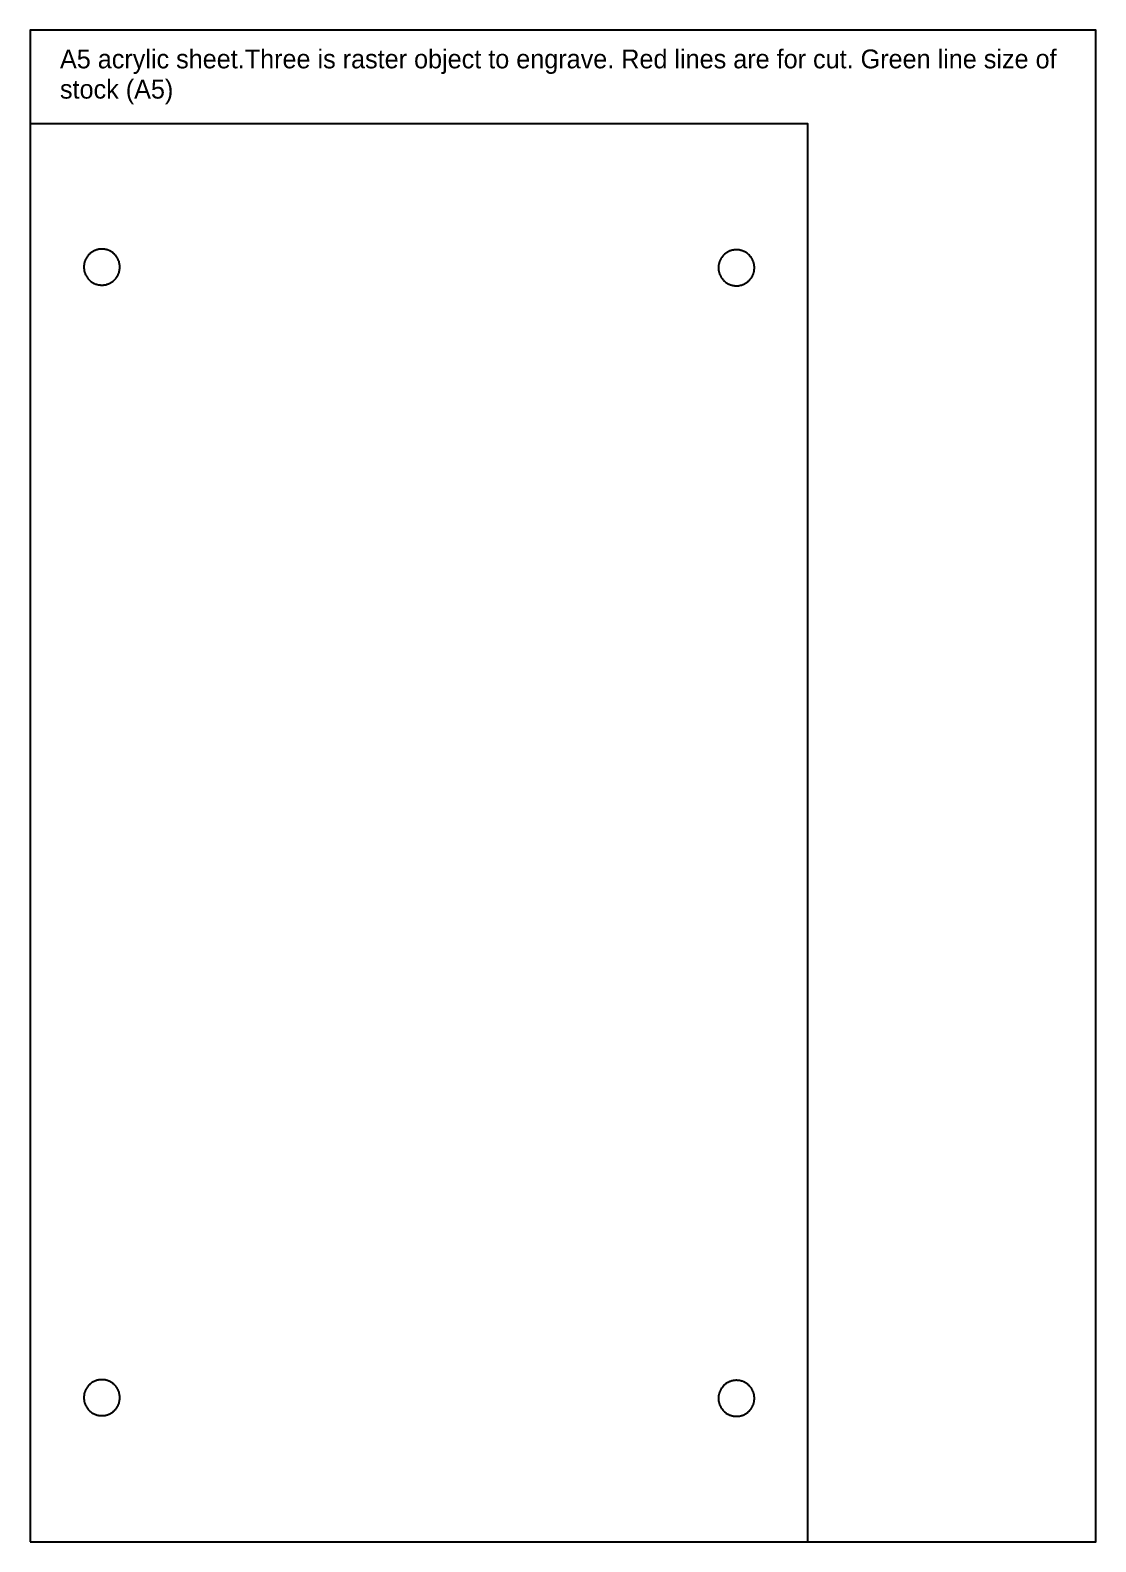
# Model space of a CAD drawing. Header units: millimetres. Extents: x 0 to 148, y 0 to 210.
import ezdxf

# ---------------------------------------------------------------- set-up
doc = ezdxf.new("R2010")
doc.units = ezdxf.units.MM
doc.header["$MEASUREMENT"] = 0
for name, color, linetype, true_color in [('Cut_01', 1, 'Continuous', 0xff0000), ('Engrave', 178, 'Continuous', 0x000000), ('stock', 80, 'Continuous', 0x21ff06)]:
    doc.layers.add(name, color=color, linetype=linetype, true_color=true_color)

msp = doc.modelspace()

# ---------------------------------------------------------------- linework, layer by layer
at = {"layer": 'Cut_01'}
for points in [[(0, 0), (108, 0), (108, 197), (0, 197)], [(12.45, 177.09), (12.45, 177.18), (12.44, 177.27), (12.43, 177.35), (12.42, 177.44), (12.41, 177.53), (12.39, 177.61), (12.37, 177.7), (12.35, 177.78), (12.33, 177.86), (12.3, 177.94), (12.27, 178.03), (12.23, 178.11), (12.2, 178.18), (12.16, 178.26), (12.12, 178.34), (12.07, 178.41), (12.03, 178.49), (11.98, 178.56), (11.92, 178.63), (11.87, 178.69), (11.81, 178.76), (11.75, 178.82), (11.69, 178.88), (11.63, 178.94), (11.56, 179), (11.5, 179.06), (11.43, 179.11), (11.36, 179.16), (11.28, 179.21), (11.21, 179.25), (11.13, 179.29), (11.06, 179.33), (10.98, 179.37), (10.9, 179.41), (10.82, 179.44), (10.74, 179.47), (10.65, 179.49), (10.57, 179.52), (10.49, 179.54), (10.4, 179.55), (10.32, 179.57), (10.23, 179.58), (10.14, 179.59), (10.06, 179.59), (9.97, 179.59), (9.88, 179.59), (9.8, 179.59), (9.71, 179.58), (9.62, 179.57), (9.54, 179.56), (9.45, 179.54), (9.37, 179.53), (9.28, 179.5), (9.2, 179.48), (9.12, 179.45), (9.04, 179.42), (8.96, 179.39), (8.88, 179.35), (8.8, 179.31), (8.72, 179.27), (8.65, 179.23), (8.57, 179.18), (8.5, 179.13), (8.43, 179.08), (8.37, 179.03), (8.3, 178.97), (8.23, 178.91), (8.17, 178.85), (8.11, 178.79), (8.05, 178.73), (8, 178.66), (7.95, 178.59), (7.9, 178.52), (7.85, 178.45), (7.8, 178.38), (7.76, 178.3), (7.72, 178.22), (7.68, 178.15), (7.64, 178.07), (7.61, 177.99), (7.58, 177.9), (7.56, 177.82), (7.53, 177.74), (7.51, 177.65), (7.49, 177.57), (7.48, 177.48), (7.47, 177.4), (7.46, 177.31), (7.45, 177.22), (7.45, 177.14), (7.45, 177.05), (7.45, 176.96), (7.46, 176.88), (7.47, 176.79), (7.48, 176.71), (7.49, 176.62), (7.51, 176.53), (7.53, 176.45), (7.56, 176.37), (7.58, 176.28), (7.61, 176.2), (7.64, 176.12), (7.68, 176.04), (7.72, 175.96), (7.76, 175.89), (7.8, 175.81), (7.85, 175.74), (7.9, 175.67), (7.95, 175.6), (8, 175.53), (8.05, 175.46), (8.11, 175.4), (8.17, 175.33), (8.23, 175.27), (8.3, 175.21), (8.37, 175.16), (8.43, 175.11), (8.5, 175.05), (8.57, 175), (8.65, 174.96), (8.72, 174.91), (8.8, 174.87), (8.88, 174.83), (8.96, 174.8), (9.04, 174.77), (9.12, 174.74), (9.2, 174.71), (9.28, 174.68), (9.37, 174.66), (9.45, 174.64), (9.54, 174.63), (9.62, 174.62), (9.71, 174.61), (9.8, 174.6), (9.88, 174.59), (9.97, 174.59), (10.06, 174.6), (10.14, 174.6), (10.23, 174.61), (10.32, 174.62), (10.4, 174.64), (10.49, 174.65), (10.57, 174.67), (10.65, 174.7), (10.74, 174.72), (10.82, 174.75), (10.9, 174.78), (10.98, 174.82), (11.06, 174.85), (11.13, 174.89), (11.21, 174.94), (11.28, 174.98), (11.36, 175.03), (11.43, 175.08), (11.5, 175.13), (11.56, 175.19), (11.63, 175.24), (11.69, 175.3), (11.75, 175.36), (11.81, 175.43), (11.87, 175.49), (11.92, 175.56), (11.98, 175.63), (12.03, 175.7), (12.07, 175.78), (12.12, 175.85), (12.16, 175.93), (12.2, 176), (12.23, 176.08), (12.27, 176.16), (12.3, 176.24), (12.33, 176.33), (12.35, 176.41), (12.37, 176.49), (12.39, 176.58), (12.41, 176.66), (12.42, 176.75), (12.43, 176.83), (12.44, 176.92), (12.45, 177.01)], [(100.59, 177), (100.59, 177.09), (100.58, 177.17), (100.57, 177.26), (100.56, 177.34), (100.55, 177.43), (100.53, 177.52), (100.51, 177.6), (100.49, 177.68), (100.47, 177.77), (100.44, 177.85), (100.41, 177.93), (100.37, 178.01), (100.34, 178.09), (100.3, 178.17), (100.26, 178.24), (100.21, 178.32), (100.17, 178.39), (100.12, 178.46), (100.06, 178.53), (100.01, 178.6), (99.95, 178.66), (99.89, 178.73), (99.83, 178.79), (99.77, 178.85), (99.7, 178.91), (99.64, 178.96), (99.57, 179.01), (99.5, 179.06), (99.42, 179.11), (99.35, 179.16), (99.27, 179.2), (99.2, 179.24), (99.12, 179.28), (99.04, 179.31), (98.96, 179.34), (98.88, 179.37), (98.79, 179.4), (98.71, 179.42), (98.63, 179.44), (98.54, 179.46), (98.46, 179.47), (98.37, 179.48), (98.28, 179.49), (98.2, 179.5), (98.11, 179.5), (98.02, 179.5), (97.94, 179.49), (97.85, 179.49), (97.76, 179.48), (97.68, 179.46), (97.59, 179.45), (97.51, 179.43), (97.42, 179.41), (97.34, 179.38), (97.26, 179.36), (97.18, 179.33), (97.1, 179.29), (97.02, 179.26), (96.94, 179.22), (96.86, 179.18), (96.79, 179.13), (96.71, 179.09), (96.64, 179.04), (96.57, 178.99), (96.51, 178.93), (96.44, 178.88), (96.37, 178.82), (96.31, 178.76), (96.25, 178.7), (96.19, 178.63), (96.14, 178.56), (96.09, 178.5), (96.04, 178.43), (95.99, 178.35), (95.94, 178.28), (95.9, 178.2), (95.86, 178.13), (95.82, 178.05), (95.78, 177.97), (95.75, 177.89), (95.72, 177.81), (95.7, 177.73), (95.67, 177.64), (95.65, 177.56), (95.63, 177.47), (95.62, 177.39), (95.61, 177.3), (95.6, 177.22), (95.59, 177.13), (95.59, 177.04), (95.59, 176.96), (95.59, 176.87), (95.6, 176.78), (95.61, 176.7), (95.62, 176.61), (95.63, 176.52), (95.65, 176.44), (95.67, 176.36), (95.7, 176.27), (95.72, 176.19), (95.75, 176.11), (95.78, 176.03), (95.82, 175.95), (95.86, 175.87), (95.9, 175.79), (95.94, 175.72), (95.99, 175.64), (96.04, 175.57), (96.09, 175.5), (96.14, 175.43), (96.19, 175.37), (96.25, 175.3), (96.31, 175.24), (96.37, 175.18), (96.44, 175.12), (96.51, 175.06), (96.57, 175.01), (96.64, 174.96), (96.71, 174.91), (96.79, 174.86), (96.86, 174.82), (96.94, 174.78), (97.02, 174.74), (97.1, 174.7), (97.18, 174.67), (97.26, 174.64), (97.34, 174.61), (97.42, 174.59), (97.51, 174.57), (97.59, 174.55), (97.68, 174.53), (97.76, 174.52), (97.85, 174.51), (97.94, 174.5), (98.02, 174.5), (98.11, 174.5), (98.2, 174.5), (98.28, 174.51), (98.37, 174.51), (98.46, 174.53), (98.54, 174.54), (98.63, 174.56), (98.71, 174.58), (98.79, 174.6), (98.88, 174.63), (98.96, 174.66), (99.04, 174.69), (99.12, 174.72), (99.2, 174.76), (99.27, 174.8), (99.35, 174.84), (99.42, 174.89), (99.5, 174.93), (99.57, 174.98), (99.64, 175.04), (99.7, 175.09), (99.77, 175.15), (99.83, 175.21), (99.89, 175.27), (99.95, 175.33), (100.01, 175.4), (100.06, 175.47), (100.12, 175.54), (100.17, 175.61), (100.21, 175.68), (100.26, 175.76), (100.3, 175.83), (100.34, 175.91), (100.37, 175.99), (100.41, 176.07), (100.44, 176.15), (100.47, 176.23), (100.49, 176.31), (100.51, 176.4), (100.53, 176.48), (100.55, 176.57), (100.56, 176.65), (100.57, 176.74), (100.58, 176.83), (100.59, 176.91)], [(12.45, 20.02), (12.45, 20.11), (12.44, 20.2), (12.43, 20.28), (12.42, 20.37), (12.41, 20.45), (12.39, 20.54), (12.37, 20.62), (12.35, 20.71), (12.33, 20.79), (12.3, 20.87), (12.27, 20.95), (12.23, 21.03), (12.2, 21.11), (12.16, 21.19), (12.12, 21.27), (12.07, 21.34), (12.03, 21.41), (11.98, 21.48), (11.92, 21.55), (11.87, 21.62), (11.81, 21.69), (11.75, 21.75), (11.69, 21.81), (11.63, 21.87), (11.56, 21.93), (11.5, 21.98), (11.43, 22.04), (11.36, 22.09), (11.28, 22.13), (11.21, 22.18), (11.13, 22.22), (11.06, 22.26), (10.98, 22.3), (10.9, 22.33), (10.82, 22.37), (10.74, 22.39), (10.65, 22.42), (10.57, 22.44), (10.49, 22.46), (10.4, 22.48), (10.32, 22.49), (10.23, 22.51), (10.14, 22.51), (10.06, 22.52), (9.97, 22.52), (9.88, 22.52), (9.8, 22.52), (9.71, 22.51), (9.62, 22.5), (9.54, 22.49), (9.45, 22.47), (9.37, 22.45), (9.28, 22.43), (9.2, 22.41), (9.12, 22.38), (9.04, 22.35), (8.96, 22.32), (8.88, 22.28), (8.8, 22.24), (8.72, 22.2), (8.65, 22.16), (8.57, 22.11), (8.5, 22.06), (8.43, 22.01), (8.37, 21.96), (8.3, 21.9), (8.23, 21.84), (8.17, 21.78), (8.11, 21.72), (8.05, 21.65), (8, 21.59), (7.95, 21.52), (7.9, 21.45), (7.85, 21.38), (7.8, 21.3), (7.76, 21.23), (7.72, 21.15), (7.68, 21.07), (7.64, 20.99), (7.61, 20.91), (7.58, 20.83), (7.56, 20.75), (7.53, 20.67), (7.51, 20.58), (7.49, 20.5), (7.48, 20.41), (7.47, 20.32), (7.46, 20.24), (7.45, 20.15), (7.45, 20.07), (7.45, 19.98), (7.45, 19.89), (7.46, 19.81), (7.47, 19.72), (7.48, 19.63), (7.49, 19.55), (7.51, 19.46), (7.53, 19.38), (7.56, 19.29), (7.58, 19.21), (7.61, 19.13), (7.64, 19.05), (7.68, 18.97), (7.72, 18.89), (7.76, 18.82), (7.8, 18.74), (7.85, 18.67), (7.9, 18.59), (7.95, 18.52), (8, 18.46), (8.05, 18.39), (8.11, 18.32), (8.17, 18.26), (8.23, 18.2), (8.3, 18.14), (8.37, 18.09), (8.43, 18.03), (8.5, 17.98), (8.57, 17.93), (8.65, 17.89), (8.72, 17.84), (8.8, 17.8), (8.88, 17.76), (8.96, 17.73), (9.04, 17.69), (9.12, 17.66), (9.2, 17.64), (9.28, 17.61), (9.37, 17.59), (9.45, 17.57), (9.54, 17.56), (9.62, 17.54), (9.71, 17.53), (9.8, 17.53), (9.88, 17.52), (9.97, 17.52), (10.06, 17.52), (10.14, 17.53), (10.23, 17.54), (10.32, 17.55), (10.4, 17.56), (10.49, 17.58), (10.57, 17.6), (10.65, 17.62), (10.74, 17.65), (10.82, 17.68), (10.9, 17.71), (10.98, 17.74), (11.06, 17.78), (11.13, 17.82), (11.21, 17.86), (11.28, 17.91), (11.36, 17.96), (11.43, 18.01), (11.5, 18.06), (11.56, 18.11), (11.63, 18.17), (11.69, 18.23), (11.75, 18.29), (11.81, 18.36), (11.87, 18.42), (11.92, 18.49), (11.98, 18.56), (12.03, 18.63), (12.07, 18.7), (12.12, 18.78), (12.16, 18.85), (12.2, 18.93), (12.23, 19.01), (12.27, 19.09), (12.3, 19.17), (12.33, 19.25), (12.35, 19.34), (12.37, 19.42), (12.39, 19.5), (12.41, 19.59), (12.42, 19.68), (12.43, 19.76), (12.44, 19.85), (12.45, 19.94)], [(100.59, 19.93), (100.59, 20.01), (100.58, 20.1), (100.57, 20.19), (100.56, 20.27), (100.55, 20.36), (100.53, 20.44), (100.51, 20.53), (100.49, 20.61), (100.47, 20.7), (100.44, 20.78), (100.41, 20.86), (100.37, 20.94), (100.34, 21.02), (100.3, 21.09), (100.26, 21.17), (100.21, 21.24), (100.17, 21.32), (100.12, 21.39), (100.06, 21.46), (100.01, 21.53), (99.95, 21.59), (99.89, 21.66), (99.83, 21.72), (99.77, 21.78), (99.7, 21.83), (99.64, 21.89), (99.57, 21.94), (99.5, 21.99), (99.42, 22.04), (99.35, 22.08), (99.27, 22.13), (99.2, 22.17), (99.12, 22.2), (99.04, 22.24), (98.96, 22.27), (98.88, 22.3), (98.79, 22.32), (98.71, 22.35), (98.63, 22.37), (98.54, 22.39), (98.46, 22.4), (98.37, 22.41), (98.28, 22.42), (98.2, 22.42), (98.11, 22.43), (98.02, 22.43), (97.94, 22.42), (97.85, 22.42), (97.76, 22.41), (97.68, 22.39), (97.59, 22.38), (97.51, 22.36), (97.42, 22.34), (97.34, 22.31), (97.26, 22.28), (97.18, 22.25), (97.1, 22.22), (97.02, 22.19), (96.94, 22.15), (96.86, 22.11), (96.79, 22.06), (96.71, 22.02), (96.64, 21.97), (96.57, 21.92), (96.51, 21.86), (96.44, 21.81), (96.37, 21.75), (96.31, 21.69), (96.25, 21.62), (96.19, 21.56), (96.14, 21.49), (96.09, 21.42), (96.04, 21.35), (95.99, 21.28), (95.94, 21.21), (95.9, 21.13), (95.86, 21.06), (95.82, 20.98), (95.78, 20.9), (95.75, 20.82), (95.72, 20.74), (95.7, 20.65), (95.67, 20.57), (95.65, 20.49), (95.63, 20.4), (95.62, 20.32), (95.61, 20.23), (95.6, 20.14), (95.59, 20.06), (95.59, 19.97), (95.59, 19.88), (95.59, 19.8), (95.6, 19.71), (95.61, 19.62), (95.62, 19.54), (95.63, 19.45), (95.65, 19.37), (95.67, 19.28), (95.7, 19.2), (95.72, 19.12), (95.75, 19.04), (95.78, 18.95), (95.82, 18.88), (95.86, 18.8), (95.9, 18.72), (95.94, 18.65), (95.99, 18.57), (96.04, 18.5), (96.09, 18.43), (96.14, 18.36), (96.19, 18.29), (96.25, 18.23), (96.31, 18.17), (96.37, 18.11), (96.44, 18.05), (96.51, 17.99), (96.57, 17.94), (96.64, 17.89), (96.71, 17.84), (96.79, 17.79), (96.86, 17.75), (96.94, 17.71), (97.02, 17.67), (97.1, 17.63), (97.18, 17.6), (97.26, 17.57), (97.34, 17.54), (97.42, 17.52), (97.51, 17.49), (97.59, 17.48), (97.68, 17.46), (97.76, 17.45), (97.85, 17.44), (97.94, 17.43), (98.02, 17.43), (98.11, 17.43), (98.2, 17.43), (98.28, 17.43), (98.37, 17.44), (98.46, 17.45), (98.54, 17.47), (98.63, 17.49), (98.71, 17.51), (98.79, 17.53), (98.88, 17.55), (98.96, 17.58), (99.04, 17.61), (99.12, 17.65), (99.2, 17.69), (99.27, 17.73), (99.35, 17.77), (99.42, 17.81), (99.5, 17.86), (99.57, 17.91), (99.64, 17.96), (99.7, 18.02), (99.77, 18.08), (99.83, 18.14), (99.89, 18.2), (99.95, 18.26), (100.01, 18.33), (100.06, 18.39), (100.12, 18.46), (100.17, 18.54), (100.21, 18.61), (100.26, 18.68), (100.3, 18.76), (100.34, 18.84), (100.37, 18.92), (100.41, 19), (100.44, 19.08), (100.47, 19.16), (100.49, 19.24), (100.51, 19.33), (100.53, 19.41), (100.55, 19.49), (100.56, 19.58), (100.57, 19.67), (100.58, 19.75), (100.59, 19.84)]]:
    msp.add_lwpolyline(points, close=True, dxfattribs=at)
at = {"layer": 'stock'}
msp.add_lwpolyline([(0, 0), (148, 0), (148, 210), (0, 210)], close=True, dxfattribs=at)

# ---------------------------------------------------------------- texts
at = {"layer": 'Engrave', "insert": (4.13, 207.32), "char_height": 2.61581, "width": 139.079, "attachment_point": 1, "line_spacing_factor": 0.963855}
msp.add_mtext('\\fAktivGrotesk-Regular;A5 acrylic sheet.Three is raster object to engrave. Red lines are for cut. Green line size of stock (A5)', dxfattribs=at)

doc.saveas('drawing.dxf')
